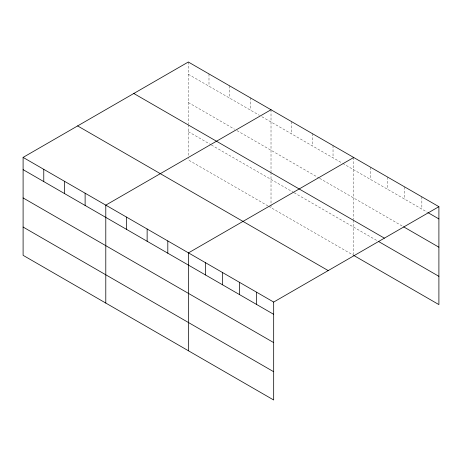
<?xml version="1.0" encoding="UTF-8"?>
<svg xmlns="http://www.w3.org/2000/svg" width="462" height="462" viewBox="0 0 462 462"><rect width="100%" height="100%" fill="white"/><g stroke="black" fill="none" stroke-linecap="round" stroke-linejoin="round"><path stroke-width="0.35" stroke-dasharray="2.31 1.73" d="M188.323 74.266L259.459 115.333M261.89 116.742L342.151 163.074M342.758 163.427L427.338 212.26M188.323 102.535L234.529 129.216M236.966 130.619L319.046 178.009M319.652 178.361L402.997 226.478M188.323 131.664L210.816 144.652M211.429 145.004L293.509 192.394M294.115 192.741L377.437 240.846M267.972 205.919L188.323 159.933L188.323 158.518M268.578 206.271L353.701 255.417M421.858 196.841L421.858 209.095M404.822 187L404.822 199.261M387.78 177.165L387.78 189.42M370.743 167.325L370.743 179.585M353.701 157.49L353.701 219.519M353.701 220.212L353.701 254.712M333.033 145.553L333.033 157.813M312.358 133.616L312.358 145.876M291.684 121.685L291.684 133.94M271.015 109.748L271.015 171.777M271.015 172.47L271.015 204.14M271.015 204.851L271.015 207.675M250.34 97.811L250.34 110.072M229.666 85.874L229.666 98.135M208.991 73.943L208.991 86.198M188.323 62.006L188.323 124.035M188.323 124.728L188.323 155.694"/><path stroke-width="0.69" d="M23.1 157.398L273.677 302.067L273.677 399.994L23.1 255.324L23.1 157.398L188.323 62.006L438.9 206.676L438.9 304.602L353.701 255.417M271.015 109.748L105.792 205.14L105.792 303.066M353.701 157.49L188.484 252.876L188.484 350.808M273.677 302.067L438.9 206.676M427.945 212.612L438.9 218.936M403.603 226.825L438.9 247.205M133.801 93.486L384.378 238.155M378.655 241.551L438.9 276.334M77.622 125.918L328.199 270.588M23.1 169.652L273.677 314.322M23.1 197.927L273.677 342.596M23.1 227.05L273.677 371.725M256.641 292.227L256.641 304.487M239.599 282.392L239.599 294.646M222.563 272.551L222.563 284.811M205.521 262.716L205.521 274.971M167.81 240.945L167.81 253.199M147.135 229.008L147.135 241.268M126.461 217.071L126.461 229.331M85.118 193.203L85.118 205.457M64.443 181.266L64.443 193.526M43.774 169.329L43.774 181.589"/></g></svg>
